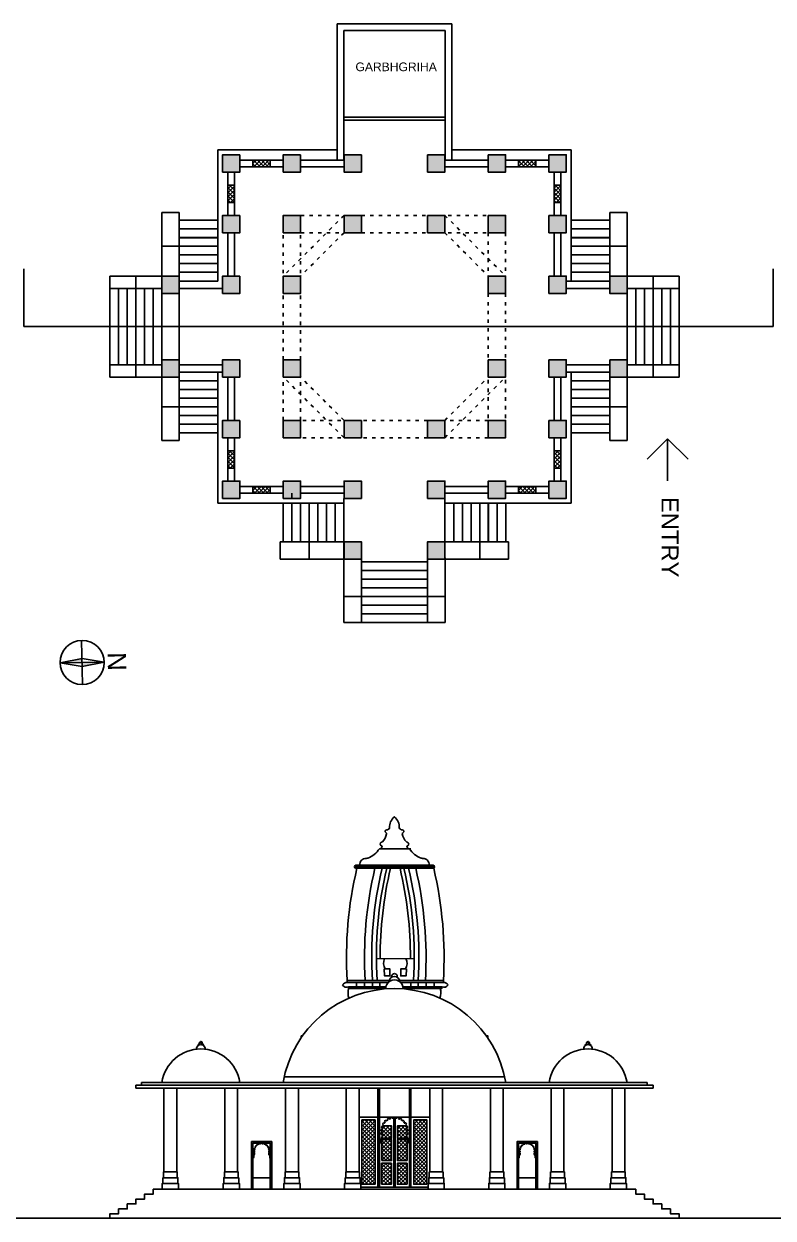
# Model space of a CAD drawing. Header units: millimetres. Extents: x 318 to 1307101, y -5787 to 348115.
# Drawn here: x 288819 to 314742, y 63016 to 104365 of the extents above; entities that cross this region are included whole.
import ezdxf
from ezdxf.enums import TextEntityAlignment as Align

# ---------------------------------------------------------------- set-up
doc = ezdxf.new("R2010")
doc.units = ezdxf.units.MM
doc.header["$LTSCALE"] = 10
doc.header["$MEASUREMENT"] = 0
doc.linetypes.add('ACAD_ISO03W100', pattern=[30, 12, -18])
for name, color, linetype in [('inner gumbaj', 7, 'Continuous'), ('shikara', 7, 'Continuous'), ('squar', 7, 'Continuous')]:
    doc.layers.add(name, color=color, linetype=linetype)
doc.styles.get("Standard").update_dxf_attribs({"font": 'arial.ttf'})

# ---------------------------------------------------------------- blocks, each defined once
blk = doc.blocks.new('A$C11DA3242')
at = {"lineweight": -3}
h = blk.add_hatch(color=256, dxfattribs=at)
h.paths.add_polyline_path([(7641, 15283), (7641, 7641), (8981, 7641)])
h.paths.add_polyline_path([(7641, 0), (7641, 7641), (6301, 7641)])
for p, q in [((7641, 15283), (6301, 7641)), ((7641, 15283), (7641, 0)), ((7641, 15283), (8981, 7641)), ((0, 7641), (15283, 7641)), ((7641, 0), (6301, 7641)), ((7641, 0), (8981, 7641))]:
    blk.add_line(p, q, dxfattribs=at)
blk.add_circle((7641, 7641), 7641, dxfattribs=at)
blk.add_text('N', height=6397, dxfattribs=at).set_placement((4329, 16514), (10783, 16514), align=Align.ALIGNED)

msp = doc.modelspace()

# ---------------------------------------------------------------- hatches: boundary and pattern name
at = {"ltscale": 10}
h = msp.add_hatch(color=256, dxfattribs=at)
h.dxf.hatch_style = 1
h.paths.add_polyline_path([(309688, 95035), (309688, 95635), (309088, 95635), (309088, 95035)])
h.paths.add_polyline_path([(309688, 92135), (309688, 92735), (309088, 92735), (309088, 92135)])
h.paths.add_polyline_path([(307585, 92135), (307585, 92735), (306985, 92735), (306985, 92135)])
h.paths.add_polyline_path([(307585, 95035), (307585, 95635), (306985, 95635), (306985, 95035)])
h.paths.add_polyline_path([(307585, 97135), (307585, 97735), (306985, 97735), (306985, 97135)])
h.paths.add_polyline_path([(307585, 99235), (307585, 99835), (306985, 99835), (306985, 99235)])
h.paths.add_polyline_path([(305485, 99235), (305485, 99835), (304885, 99835), (304885, 99235)])
h.paths.add_polyline_path([(303385, 99235), (303385, 99835), (302785, 99835), (302785, 99235)])
h.paths.add_polyline_path([(300495, 99235), (300495, 99835), (299895, 99835), (299895, 99235)])
h.paths.add_polyline_path([(298395, 99235), (298395, 99835), (297795, 99835), (297795, 99235)])
h.paths.add_polyline_path([(296295, 99235), (296295, 99835), (295695, 99835), (295695, 99235)])
h.paths.add_polyline_path([(296295, 97135), (296295, 97735), (295695, 97735), (295695, 97135)])
h.paths.add_polyline_path([(296295, 95035), (296295, 95635), (295695, 95635), (295695, 95035)])
h.paths.add_polyline_path([(294192, 95035), (294192, 95635), (293592, 95635), (293592, 95035)])
h.paths.add_polyline_path([(294192, 92135), (294192, 92735), (293592, 92735), (293592, 92135)])
h.paths.add_polyline_path([(296295, 92135), (296295, 92735), (295695, 92735), (295695, 92135)])
h.paths.add_polyline_path([(296295, 90035), (296295, 90635), (295695, 90635), (295695, 90035)])
h.paths.add_polyline_path([(296295, 87935), (296295, 88535), (295695, 88535), (295695, 87935)])
h.paths.add_polyline_path([(298395, 87935), (298395, 88535), (297795, 88535), (297795, 87935)])
h.paths.add_polyline_path([(300495, 87935), (300495, 88535), (299895, 88535), (299895, 87935)])
h.paths.add_polyline_path([(300495, 85835), (300495, 86435), (299895, 86435), (299895, 85835)])
h.paths.add_polyline_path([(303385, 85835), (303385, 86435), (302785, 86435), (302785, 85835)])
h.paths.add_polyline_path([(303385, 87935), (303385, 88535), (302785, 88535), (302785, 87935)])
h.paths.add_polyline_path([(305485, 87935), (305485, 88535), (304885, 88535), (304885, 87935)])
h.paths.add_polyline_path([(307585, 87935), (307585, 88535), (306985, 88535), (306985, 87935)])
h.paths.add_polyline_path([(307585, 90035), (307585, 90635), (306985, 90635), (306985, 90035)])
h.paths.add_polyline_path([(305485, 90035), (305485, 90635), (304885, 90635), (304885, 90035)])
h.paths.add_polyline_path([(305485, 92135), (305485, 92735), (304885, 92735), (304885, 92135)])
h.paths.add_polyline_path([(305485, 95035), (305485, 95635), (304885, 95635), (304885, 95035)])
h.paths.add_polyline_path([(305485, 97135), (305485, 97735), (304885, 97735), (304885, 97135)])
h.paths.add_polyline_path([(303385, 97135), (303385, 97735), (302785, 97735), (302785, 97135)])
h.paths.add_polyline_path([(300495, 97135), (300495, 97735), (299895, 97735), (299895, 97135)])
h.paths.add_polyline_path([(298395, 97135), (298395, 97735), (297795, 97735), (297795, 97135)])
h.paths.add_polyline_path([(298395, 95035), (298395, 95635), (297795, 95635), (297795, 95035)])
h.paths.add_polyline_path([(298395, 92135), (298395, 92735), (297795, 92735), (297795, 92135)])
h.paths.add_polyline_path([(300495, 90035), (300495, 90635), (299895, 90635), (299895, 90035)])
h.paths.add_polyline_path([(298395, 90035), (298395, 90635), (297795, 90635), (297795, 90035)])
h.paths.add_polyline_path([(303385, 90035), (303385, 90635), (302785, 90635), (302785, 90035)])
h = msp.add_hatch(dxfattribs=at)
h.set_pattern_fill('ANSI37', color=256, scale=800)
h.set_pattern_definition([(45, (218184.3, 38926.64), (-70.71068, 70.71068), []), (135, (218184.3, 38926.64), (-70.71068, -70.71068), [])])
h.paths.add_polyline_path([(296745, 99650), (296745, 99420), (297345, 99420), (297345, 99650)])
h.paths.add_polyline_path([(295877, 98185), (296107, 98185), (296107, 98785), (295877, 98785)])
h.paths.add_polyline_path([(296107, 89585), (295877, 89585), (295877, 88985), (296107, 88985)])
h.paths.add_polyline_path([(297345, 88120), (297345, 88350), (296745, 88350), (296745, 88120)])
h.paths.add_polyline_path([(306535, 88120), (306535, 88350), (305935, 88350), (305935, 88120)])
h.paths.add_polyline_path([(307400, 89585), (307170, 89585), (307170, 88985), (307400, 88985)])
h = msp.add_hatch(dxfattribs=at)
h.set_pattern_fill('ANSI37', color=256, scale=800)
h.set_pattern_definition([(45, (222665.62, 38926.64), (-70.71068, 70.71068), []), (135, (222665.62, 38926.64), (-70.71068, -70.71068), [])])
h.paths.add_polyline_path([(306535, 99420), (306535, 99650), (305935, 99650), (305935, 99420)])
h.paths.add_polyline_path([(307400, 98785), (307170, 98785), (307170, 98185), (307400, 98185)])
h = msp.add_hatch(dxfattribs=at)
h.set_pattern_fill('ANSI37', color=256, scale=750)
h.set_pattern_definition([(45, (-47616.57, 3377.58), (-66.29126, 66.29126), []), (135, (-47616.57, 3377.58), (-66.29126, -66.29126), [])])
h.paths.add_polyline_path([(302765, 66416), (302310, 66416), (302310, 64186), (302765, 64186)])
h.paths.add_polyline_path([(300970, 66416), (300515, 66416), (300515, 64186), (300970, 64186)])
h.paths.add_polyline_path([(301540, 65735), (301200, 65735), (301200, 65005), (301540, 65005)])
h.paths.add_polyline_path([(301540, 66209), (301245, 66209), (301241, 66201, 0.317865), (301200, 66187), (301200, 66143, 0.193399), (301224, 66129), (301220, 66094, 0.135753), (301200, 66091), (301200, 66022, 0.087912), (301213, 66019), (301212, 65981, 0.077115), (301200, 65980), (301200, 65909, 0.077115), (301212, 65907), (301212, 65827), (301200, 65827), (301200, 65779), (301540, 65779)])
h.paths.add_polyline_path([(302059, 66137), (302063, 66098, -1.05529), (302069, 66022), (302069, 65979, -1.159099), (302067, 65907), (302067, 65825), (302086, 65825), (302086, 65790), (302080, 65779), (301740, 65779), (301740, 66209), (302034, 66209, -1.112023)])
h.paths.add_polyline_path([(302080, 65735), (301740, 65735), (301740, 65005), (302080, 65005)])
h.paths.add_polyline_path([(302080, 64916), (301740, 64916), (301740, 64186), (302080, 64186)])
h.paths.add_polyline_path([(301537, 64916), (301197, 64916), (301197, 64186), (301537, 64186)])

# ---------------------------------------------------------------- linework, layer by layer
for p, q in [((299660, 104365), (303620, 104365)), ((299660, 104365), (299660, 99650)), ((303620, 104365), (303620, 99650)), ((299890, 104135), (303390, 104135)), ((299890, 104135), (299890, 99650)), ((303390, 104135), (303390, 99650)), ((299890, 101135), (303390, 101135)), ((299890, 101035), (303390, 101035)), ((295527, 100000), (295527, 95462)), ((299660, 100000), (295527, 100000)), ((299660, 100000), (298395, 100000)), ((307750, 100000), (303620, 100000)), ((307750, 100000), (305485, 100000)), ((307750, 100000), (307750, 97735)), ((307750, 100000), (307750, 95462)), ((297795, 99650), (296295, 99650)), ((297795, 99420), (296295, 99420)), ((296745, 99420), (296745, 99650)), ((297345, 99420), (297345, 99650)), ((299895, 99650), (298395, 99650)), ((299895, 99420), (298395, 99420)), ((304885, 99650), (303385, 99650)), ((304885, 99420), (303385, 99420)), ((306985, 99650), (305485, 99650)), ((306985, 99420), (305485, 99420)), ((305935, 99420), (305935, 99650)), ((306535, 99420), (306535, 99650)), ((295877, 99235), (295877, 97735)), ((296107, 99235), (296107, 97735)), ((307170, 99235), (307170, 97735)), ((307400, 99235), (307400, 97735)), ((296107, 98785), (295877, 98785)), ((307400, 98785), (307170, 98785)), ((296107, 98185), (295877, 98185)), ((307400, 98185), (307170, 98185)), ((294192, 97835), (294192, 95635)), ((309088, 97835), (309088, 95635)), ((295530, 97568), (294192, 97568)), ((295530, 97268), (294195, 97268)), ((307750, 97568), (309088, 97568)), ((307750, 97268), (309085, 97268)), ((295530, 96968), (294195, 96968)), ((295527, 97135), (295527, 95635)), ((295877, 97135), (295877, 95635)), ((296107, 97135), (296107, 95635)), ((307170, 97135), (307170, 95635)), ((307400, 97135), (307400, 95635)), ((307750, 97135), (307750, 95635)), ((307750, 96968), (309085, 96968)), ((295530, 96668), (293586, 96668)), ((295530, 96668), (294195, 96668)), ((295530, 96368), (294195, 96368)), ((307750, 96668), (309085, 96668)), ((307750, 96668), (309693, 96668)), ((307750, 96368), (309085, 96368)), ((295530, 96068), (294195, 96068)), ((307750, 96068), (309085, 96068)), ((293586, 95635), (291792, 95635)), ((295530, 95768), (294195, 95768)), ((307750, 95768), (309085, 95768)), ((309693, 95635), (311488, 95635)), ((295527, 92308), (295527, 87770)), ((307750, 92308), (307750, 87770)), ((291792, 92135), (293586, 92135)), ((291944, 92140), (291944, 92135)), ((294192, 89935), (294192, 92135)), ((295530, 92003), (294195, 92003)), ((295527, 92135), (295527, 90635)), ((295877, 92135), (295877, 90635)), ((296107, 92135), (296107, 90635)), ((307170, 92135), (307170, 90635)), ((307400, 92135), (307400, 90635)), ((307750, 92003), (309085, 92003)), ((309088, 89935), (309088, 92135)), ((311488, 92135), (309693, 92135)), ((311335, 92140), (311335, 92135)), ((295530, 91703), (294195, 91703)), ((295530, 91403), (294195, 91403)), ((307750, 91703), (309085, 91703)), ((307750, 91403), (309085, 91403)), ((295530, 91103), (293586, 91103)), ((307750, 91103), (309085, 91103)), ((307750, 91103), (309693, 91103)), ((295530, 90803), (294195, 90803)), ((307750, 90803), (309085, 90803)), ((295530, 90203), (294192, 90203)), ((295530, 90503), (294195, 90503)), ((307750, 90503), (309085, 90503)), ((307750, 90203), (309088, 90203)), ((295527, 90035), (295527, 87770)), ((295877, 90035), (295877, 88535)), ((296107, 90035), (296107, 88535)), ((307170, 90035), (307170, 88535)), ((307400, 90035), (307400, 88535)), ((296107, 89585), (295877, 89585)), ((307170, 89585), (307400, 89585)), ((296107, 88985), (295877, 88985)), ((307170, 88985), (307400, 88985)), ((297795, 88350), (296295, 88350)), ((297795, 88120), (296295, 88120)), ((296745, 88350), (296745, 88120)), ((297345, 88350), (297345, 88120)), ((298090, 87935), (298090, 88120)), ((298390, 87935), (298390, 88120)), ((299895, 88350), (298395, 88350)), ((299895, 88120), (298395, 88120)), ((304885, 88350), (303385, 88350)), ((304885, 88120), (303385, 88120)), ((306985, 88350), (305485, 88350)), ((306985, 88120), (305485, 88120)), ((305935, 88350), (305935, 88120)), ((306535, 88350), (306535, 88120)), ((299890, 87770), (295527, 87770)), ((297795, 87770), (295527, 87770)), ((297790, 86435), (297790, 87770)), ((298090, 86435), (298090, 87770)), ((298390, 86435), (298390, 87770)), ((298690, 85830), (298690, 87770)), ((298990, 86435), (298990, 87770)), ((299290, 86435), (299290, 87770)), ((299590, 86435), (299590, 87770)), ((307750, 87770), (303390, 87770)), ((303690, 86435), (303690, 87770)), ((303990, 86435), (303990, 87770)), ((304290, 86435), (304290, 87770)), ((304590, 86435), (304590, 87770)), ((304590, 85830), (304590, 87770)), ((304890, 86435), (304890, 87770)), ((305190, 86435), (305190, 87770)), ((305490, 86435), (305490, 87770)), ((297690, 85830), (299890, 85830)), ((299890, 85878), (299890, 83635)), ((300495, 85735), (302785, 85735)), ((303390, 83635), (303390, 85878)), ((305590, 85830), (303390, 85830)), ((300495, 85435), (302785, 85435)), ((300495, 85135), (302785, 85135)), ((300495, 84835), (302785, 84835)), ((299890, 84535), (303390, 84535)), ((300495, 84535), (302785, 84535)), ((299890, 84235), (299895, 84235)), ((300495, 84235), (302785, 84235)), ((303385, 84235), (303390, 84235)), ((299890, 83935), (299895, 83935)), ((299890, 83635), (303390, 83635)), ((300495, 83935), (302785, 83935)), ((303385, 83935), (303390, 83935))]:
    msp.add_line(p, q)
for p, q in [((293586, 97835), (293586, 95635)), ((293586, 97835), (294192, 97835)), ((309693, 97835), (309088, 97835)), ((309693, 97835), (309693, 95635)), ((294192, 95635), (294192, 97568)), ((295530, 95462), (295530, 97568)), ((307750, 95462), (307750, 97568)), ((309088, 95635), (309088, 97568)), ((295530, 96962), (294195, 96962)), ((307750, 96962), (309085, 96962)), ((309088, 95635), (309088, 95985)), ((288819, 93885), (288819, 95885)), ((291792, 95635), (291792, 92135)), ((292692, 95635), (292692, 92135)), ((310588, 95635), (310588, 92135)), ((311488, 95635), (311488, 92135)), ((314742, 93885), (314742, 95885)), ((293592, 95208), (291792, 95208)), ((292092, 95208), (292092, 92562)), ((292392, 95208), (292392, 92562)), ((292992, 95208), (292992, 92562)), ((293292, 95208), (293292, 92562)), ((293592, 95208), (293592, 92562)), ((294192, 95208), (294192, 92562)), ((309688, 95208), (309688, 92562)), ((309688, 95208), (311488, 95208)), ((309688, 95208), (310038, 95208)), ((309688, 95208), (311488, 95208)), ((309988, 95208), (309988, 92562)), ((310288, 95208), (310288, 92562)), ((310888, 95208), (310888, 92562)), ((311188, 95208), (311188, 92562)), ((291792, 95035), (291792, 92735)), ((311488, 95035), (311488, 92735)), ((288819, 93885), (314742, 93885)), ((293592, 92562), (291792, 92562)), ((295530, 92308), (295530, 90203)), ((307750, 92308), (307750, 90203)), ((309688, 92562), (311488, 92562)), ((309688, 92562), (311488, 92562)), ((293586, 89935), (293586, 92135)), ((294192, 92135), (294192, 90203)), ((309088, 92135), (309088, 90203)), ((309693, 89935), (309693, 92135)), ((295530, 90808), (294195, 90808)), ((307750, 90808), (309085, 90808)), ((293586, 89935), (294192, 89935)), ((309693, 89935), (309088, 89935)), ((311093, 90003), (310386, 89296)), ((311093, 90003), (311093, 88538)), ((311093, 90003), (311800, 89296)), ((298395, 86435), (298395, 87770)), ((299890, 85878), (299890, 87935)), ((303385, 85835), (303385, 87935)), ((304885, 86435), (304885, 87770)), ((297690, 86435), (299890, 86435)), ((297690, 86435), (297690, 85830)), ((299895, 86435), (297790, 86435)), ((303385, 86435), (305490, 86435)), ((303385, 86435), (305490, 86435)), ((305590, 86435), (303390, 86435)), ((305590, 86435), (305590, 85830)), ((300495, 85835), (300495, 83635)), ((302785, 85835), (302785, 83635)), ((298409, 69331), (298409, 69255)), ((292692, 67616), (292692, 67516)), ((310588, 67616), (292692, 67616)), ((310588, 67516), (292692, 67516)), ((292892, 67716), (292892, 67616)), ((292892, 67716), (310387, 67716)), ((294106, 67516), (295775, 67516)), ((300415, 67516), (300415, 66716)), ((301070, 67516), (301070, 64086)), ((301120, 67516), (301120, 64086)), ((302160, 67516), (302160, 64086)), ((302210, 67516), (302210, 64086)), ((302865, 66716), (302865, 67516)), ((310388, 67616), (310388, 67716)), ((310588, 67516), (310588, 67616)), ((300415, 66516), (302865, 66516)), ((301620, 66516), (301620, 64086)), ((301660, 66516), (301660, 64086)), ((293626, 64216), (294156, 64216)), ((293646, 64416), (294126, 64416)), ((295735, 64216), (296265, 64216)), ((295755, 64416), (296235, 64416)), ((296745, 64416), (297345, 64416)), ((297835, 64216), (298365, 64216)), ((297855, 64416), (298335, 64416)), ((299935, 64216), (300465, 64216)), ((299955, 64416), (300435, 64416)), ((302825, 64216), (303355, 64216)), ((302845, 64416), (303325, 64416)), ((304925, 64216), (305455, 64216)), ((304945, 64416), (305425, 64416)), ((306535, 64416), (305935, 64416)), ((307025, 64216), (307555, 64216)), ((307045, 64416), (307525, 64416)), ((309128, 64216), (309658, 64216)), ((309148, 64416), (309628, 64416)), ((293292, 64016), (309988, 64016)), ((300475, 64086), (302805, 64086)), ((300475, 64016), (302805, 64016)), ((291792, 63016), (311488, 63016))]:
    msp.add_line(p, q, dxfattribs=at)
for points in [[(296295, 99835), (295695, 99835), (295695, 99235), (296295, 99235)], [(298395, 99835), (297795, 99835), (297795, 99235), (298395, 99235)], [(300495, 99835), (299895, 99835), (299895, 99235), (300495, 99235)], [(302785, 99835), (303385, 99835), (303385, 99235), (302785, 99235)], [(304885, 99835), (305485, 99835), (305485, 99235), (304885, 99235)], [(306985, 99835), (307585, 99835), (307585, 99235), (306985, 99235)], [(296295, 97735), (295695, 97735), (295695, 97135), (296295, 97135)], [(306985, 97735), (307585, 97735), (307585, 97135), (306985, 97135)], [(294192, 95635), (293592, 95635), (293592, 95035), (294192, 95035)], [(296295, 95635), (295695, 95635), (295695, 95035), (296295, 95035)], [(306985, 95635), (307585, 95635), (307585, 95035), (306985, 95035)], [(309088, 95635), (309688, 95635), (309688, 95035), (309088, 95035)], [(294192, 92735), (293592, 92735), (293592, 92135), (294192, 92135)], [(296295, 92735), (295695, 92735), (295695, 92135), (296295, 92135)], [(306985, 92735), (307585, 92735), (307585, 92135), (306985, 92135)], [(309088, 92735), (309688, 92735), (309688, 92135), (309088, 92135)], [(296295, 90635), (295695, 90635), (295695, 90035), (296295, 90035)], [(306985, 90635), (307585, 90635), (307585, 90035), (306985, 90035)], [(296295, 88535), (295695, 88535), (295695, 87935), (296295, 87935)], [(296295, 87935), (295695, 87935), (295695, 88535), (296295, 88535)], [(298395, 88535), (297795, 88535), (297795, 87935), (298395, 87935)], [(298395, 87935), (297795, 87935), (297795, 88535), (298395, 88535)], [(300495, 88535), (299895, 88535), (299895, 87935), (300495, 87935)], [(300495, 87935), (299895, 87935), (299895, 88535), (300495, 88535)], [(302785, 88535), (303385, 88535), (303385, 87935), (302785, 87935)], [(302785, 87935), (303385, 87935), (303385, 88535), (302785, 88535)], [(304885, 88535), (305485, 88535), (305485, 87935), (304885, 87935)], [(304885, 87935), (305485, 87935), (305485, 88535), (304885, 88535)], [(306985, 88535), (307585, 88535), (307585, 87935), (306985, 87935)], [(306985, 87935), (307585, 87935), (307585, 88535), (306985, 88535)], [(300495, 86435), (299895, 86435), (299895, 85835), (300495, 85835)], [(300495, 85835), (299895, 85835), (299895, 86435), (300495, 86435)], [(302785, 86435), (303385, 86435), (303385, 85835), (302785, 85835)], [(302785, 85835), (303385, 85835), (303385, 86435), (302785, 86435)]]:
    msp.add_lwpolyline(points, close=True)
for points in [[(298409, 69331), (298462, 69331)], [(304817, 69331), (304869, 69331), (304869, 69255)], [(293666, 67516), (293666, 64616), (293646, 64616), (293646, 64416), (293626, 64416), (293626, 64216), (293606, 64216), (293606, 64016), (293586, 64016)], [(293646, 64616), (294126, 64616), (294106, 64616), (294106, 67516)], [(295775, 67516), (295775, 64616), (295755, 64616), (295755, 64416), (295735, 64416), (295735, 64216), (295715, 64216), (295715, 64016), (295695, 64016)], [(295755, 64616), (296235, 64616), (296215, 64616), (296215, 67516)], [(297875, 67516), (297875, 64616), (297855, 64616), (297855, 64416), (297835, 64416), (297835, 64216), (297815, 64216), (297815, 64016), (297795, 64016)], [(297855, 64616), (298335, 64616), (298315, 64616), (298315, 67516)], [(304869, 67716), (301639, 67716), (298409, 67716)], [(299975, 67516), (299975, 64616), (299955, 64616), (299955, 64416), (299935, 64416), (299935, 64216), (299915, 64216), (299915, 64016), (299895, 64016)], [(299955, 64616), (300435, 64616), (300415, 64616), (300415, 67516)], [(302865, 67516), (302865, 64616), (302845, 64616), (302845, 64416), (302825, 64416), (302825, 64216), (302805, 64216), (302805, 64016), (302785, 64016)], [(302845, 64616), (303325, 64616), (303305, 64616), (303305, 67516)], [(304965, 67516), (304965, 64616), (304945, 64616), (304945, 64416), (304925, 64416), (304925, 64216), (304905, 64216), (304905, 64016), (304885, 64016)], [(304945, 64616), (305425, 64616), (305405, 64616), (305405, 67516)], [(307065, 67516), (307065, 64616), (307045, 64616), (307045, 64416), (307025, 64416), (307025, 64216), (307005, 64216), (307005, 64016), (306985, 64016)], [(307045, 64616), (307525, 64616), (307505, 64616), (307505, 67516)], [(309168, 67516), (309168, 64616), (309148, 64616), (309148, 64416), (309128, 64416), (309128, 64216), (309108, 64216), (309108, 64016), (309088, 64016)], [(309148, 64616), (309628, 64616), (309608, 64616), (309608, 67516)], [(301245, 66209), (301540, 66209), (301540, 65779), (301200, 65779), (301200, 65827)], [(301200, 66143), (301200, 66187)], [(302035, 66209), (301740, 66209), (301740, 65779), (302080, 65779), (302080, 65827)], [(302080, 66149), (302080, 66199)], [(301200, 66022), (301200, 66091)], [(301200, 65909), (301200, 65980)], [(302080, 66024), (302080, 66096)], [(302080, 65907), (302080, 65979)], [(296695, 64016), (296695, 65666), (297395, 65666), (297395, 64016)], [(296745, 64016), (296745, 65616), (297345, 65616), (297345, 64016)], [(306585, 64016), (306585, 65666), (305885, 65666), (305885, 64016)], [(306535, 64016), (306535, 65616), (305935, 65616), (305935, 64016)], [(294126, 64616), (294126, 64416), (294146, 64416), (294146, 64216), (294166, 64216), (294166, 64016), (294186, 64016)], [(296235, 64616), (296235, 64416), (296255, 64416), (296255, 64216), (296275, 64216), (296275, 64016), (296295, 64016)], [(298335, 64616), (298335, 64416), (298355, 64416), (298355, 64216), (298375, 64216), (298375, 64016), (298395, 64016)], [(300435, 64616), (300435, 64416), (300455, 64416), (300455, 64216), (300475, 64216), (300475, 64016), (300495, 64016)], [(303325, 64616), (303325, 64416), (303345, 64416), (303345, 64216), (303365, 64216), (303365, 64016), (303385, 64016)], [(305425, 64616), (305425, 64416), (305445, 64416), (305445, 64216), (305465, 64216), (305465, 64016), (305485, 64016)], [(307525, 64616), (307525, 64416), (307545, 64416), (307545, 64216), (307565, 64216), (307565, 64016), (307585, 64016)], [(309628, 64616), (309628, 64416), (309648, 64416), (309648, 64216), (309668, 64216), (309668, 64016), (309688, 64016)], [(293292, 64016), (293292, 63846), (292992, 63846), (292992, 63676), (292692, 63676), (292692, 63506), (292392, 63506), (292392, 63336), (292092, 63336), (292092, 63166), (291792, 63166), (291792, 63016)], [(309988, 64016), (309988, 63846), (310288, 63846), (310288, 63676), (310588, 63676), (310588, 63506), (310888, 63506), (310888, 63336), (311188, 63336), (311188, 63166), (311488, 63166), (311488, 63016)]]:
    msp.add_lwpolyline(points, dxfattribs=at)
for points in [[(300515, 64186), (300515, 66416), (300970, 66416), (300970, 64186)], [(302765, 64186), (302765, 66416), (302310, 66416), (302310, 64186)], [(301200, 65005), (301200, 65735), (301540, 65735), (301540, 65005)], [(302080, 65005), (302080, 65735), (301740, 65735), (301740, 65005)], [(301197, 64186), (301197, 64916), (301537, 64916), (301537, 64186)], [(302080, 64186), (302080, 64916), (301740, 64916), (301740, 64186)]]:
    msp.add_lwpolyline(points, close=True, dxfattribs=at)
at = {"color": 7}
for points in [[(301620, 66510, 0.284897), (301603, 66474), (301569, 66472, 1.056953), (301498, 66455), (301467, 66442, 1.060887), (301400, 66405), (301367, 66382, 1.105595), (301314, 66328), (301294, 66303, 1.075891), (301257, 66238), (301241, 66201, 1.068263), (301224, 66129), (301220, 66094, 1.026447), (301213, 66019), (301212, 65981, 0.984428), (301212, 65907), (301212, 65827), (301194, 65827), (301194, 65788, 0.268864), (301162, 65730), (301162, 65643), (301155, 65643), (301155, 65643, 0.119902), (301156, 65629, -0.687687), (301119, 65610)], [(302161, 65607, -0.480368), (302129, 65637, 0.352204), (302122, 65644), (302122, 65737, 0.306021), (302086, 65790), (302086, 65825), (302067, 65825), (302067, 65907, 1.159099), (302069, 65979), (302069, 66022, 1.05529), (302063, 66098), (302059, 66137, 1.08077), (302036, 66210), (302025, 66239, 1.298169), (301987, 66303), (301964, 66330, 1.139572), (301910, 66382), (301881, 66406, 1.178575), (301816, 66440), (301786, 66452, 1.096429), (301713, 66471), (301677, 66477, 0.268701), (301660, 66510, 0.268701)], [(297346, 65093, -0.480368), (297327, 65110, 0.352204), (297323, 65114), (297323, 65167, 0.306021), (297302, 65198), (297302, 65218), (297291, 65218), (297291, 65265, 1.159099), (297292, 65307), (297292, 65332, 1.05529), (297289, 65375), (297287, 65398, 1.08077), (297274, 65440), (297267, 65456, 1.298169), (297245, 65493), (297232, 65509, 1.139572), (297201, 65539), (297184, 65553, 1.178575), (297147, 65572), (297130, 65579, 1.096429), (297088, 65590), (297067, 65593, 1.078128), (297024, 65592), (297005, 65590, 1.056953), (296964, 65581), (296946, 65573, 1.060887), (296907, 65552), (296889, 65538, 1.105595), (296858, 65508), (296847, 65493, 1.075891), (296825, 65456), (296816, 65434, 1.068263), (296806, 65393), (296804, 65373, 1.026447), (296800, 65330), (296799, 65308, 0.984428), (296799, 65265), (296799, 65219), (296789, 65219), (296789, 65197, 0.268864), (296770, 65164), (296770, 65114), (296767, 65114), (296767, 65114, 0.119902), (296767, 65105, -0.687687), (296746, 65094)], [(305934, 65093, 0.480368), (305952, 65110, -0.352204), (305956, 65114), (305956, 65167, -0.306021), (305977, 65198), (305977, 65218), (305988, 65218), (305988, 65265, -1.159099), (305987, 65307), (305987, 65332, -1.05529), (305990, 65375), (305992, 65398, -1.08077), (306006, 65440), (306012, 65456, -1.298169), (306034, 65493), (306048, 65509, -1.139572), (306079, 65539), (306095, 65553, -1.178575), (306133, 65572), (306150, 65579, -1.096429), (306192, 65590), (306212, 65593, -1.078128), (306255, 65592), (306275, 65590, -1.056953), (306315, 65581), (306333, 65573, -1.060887), (306372, 65552), (306391, 65538, -1.105595), (306421, 65508), (306433, 65493, -1.075891), (306454, 65456), (306463, 65434, -1.068263), (306473, 65393), (306475, 65373, -1.026447), (306479, 65330), (306480, 65308, -0.984428), (306480, 65265), (306480, 65219), (306490, 65219), (306490, 65197, -0.268864), (306509, 65164), (306509, 65114), (306513, 65114), (306513, 65114, -0.119902), (306512, 65105, 0.687687), (306534, 65094)]]:
    msp.add_lwpolyline(points, format="xyb", dxfattribs=at)
at = {"ltscale": 10}
for centre, radius, start, end in [((301639, 70966), 300, 357.7642, 182.2358), ((301639, 71193), 189, 1.6595, 178.3405), ((301639, 71382), 100, 344.6298, 195.3702), ((301639, 67060), 3905, 9.6608, 170.3392), ((294941, 68987), 94.3, 1.6595, 178.3405), ((294941, 69081), 50, 344.6298, 195.3702), ((308338, 68987), 94.3, 1.6595, 178.3405), ((308338, 69081), 50, 344.6298, 195.3702), ((294941, 67507), 1366, 8.7966, 171.2034), ((294941, 68873), 150, 357.7642, 182.2358), ((308338, 67507), 1366, 8.7966, 171.2034), ((308338, 68873), 150, 357.7642, 182.2358)]:
    msp.add_arc(centre, radius, start, end, dxfattribs=at)
at = {"layer": 'inner gumbaj', "linetype": 'ACAD_ISO03W100'}
for p, q in [((299895, 97735), (297795, 95635)), ((298395, 90035), (298395, 97735)), ((303385, 97735), (305485, 95635)), ((304885, 97735), (304885, 90035)), ((297795, 97135), (305485, 97135)), ((299895, 97135), (298395, 95635)), ((303385, 97135), (304885, 95635)), ((299895, 90035), (297795, 92135)), ((299895, 90635), (298395, 92135)), ((303385, 90635), (304885, 92135)), ((303385, 90035), (305485, 92135)), ((305485, 90635), (297795, 90635))]:
    msp.add_line(p, q, dxfattribs=at)
at = {"layer": 'inner gumbaj'}
for points in [[(298395, 97735), (297795, 97735), (297795, 97135), (298395, 97135)], [(300495, 97735), (299895, 97735), (299895, 97135), (300495, 97135)], [(302785, 97735), (303385, 97735), (303385, 97135), (302785, 97135)], [(304885, 97735), (305485, 97735), (305485, 97135), (304885, 97135)], [(298395, 95635), (297795, 95635), (297795, 95035), (298395, 95035)], [(304885, 95635), (305485, 95635), (305485, 95035), (304885, 95035)], [(298395, 92735), (297795, 92735), (297795, 92135), (298395, 92135)], [(304885, 92735), (305485, 92735), (305485, 92135), (304885, 92135)], [(298395, 90635), (297795, 90635), (297795, 90035), (298395, 90035)], [(300495, 90635), (299895, 90635), (299895, 90035), (300495, 90035)], [(302785, 90635), (303385, 90635), (303385, 90035), (302785, 90035)], [(304885, 90635), (305485, 90635), (305485, 90035), (304885, 90035)]]:
    msp.add_lwpolyline(points, close=True, dxfattribs=at)
at = {"layer": 'inner gumbaj', "linetype": 'ACAD_ISO03W100'}
msp.add_lwpolyline([(297795, 90035), (297795, 97735), (305485, 97735), (305485, 90035)], close=True, dxfattribs=at)
at = {"layer": 'shikara', "ltscale": 10}
for p, q in [((301120, 75804), (302210, 75804)), ((301177, 75804), (301210, 75906)), ((302102, 75804), (302069, 75906)), ((300259, 75199), (303020, 75199)), ((300259, 75165), (303020, 75165)), ((300301, 75233), (302978, 75233)), ((300301, 75130), (302998, 75130)), ((301015, 72002), (302324, 71997)), ((300324, 71178), (300324, 71028)), ((300609, 71178), (300609, 71028)), ((300879, 71178), (300879, 71028)), ((301138, 71178), (301138, 71028)), ((302203, 71178), (302203, 71028)), ((302462, 71178), (302462, 71028)), ((302732, 71178), (302732, 71028)), ((303018, 71178), (303018, 71028)), ((297826, 67903), (305453, 67903))]:
    msp.add_line(p, q, dxfattribs=at)
msp.add_xline((293809, 63016), (1, 0), dxfattribs=at)
msp.add_lwpolyline([(301808, 76528, 0.240154), (301639, 76911, 0.240154), (301471, 76528)], format="xyb", dxfattribs=at)
for points in [[(301284, 71642), (301482, 71642), (301482, 71403), (301296, 71403), (301284, 71642)], [(302055, 71642), (301857, 71642), (301857, 71403), (302044, 71403), (302055, 71642)], [(301456, 71239), (300006, 71239), (300006, 71178), (301428, 71178)], [(301851, 71178), (303333, 71178), (303333, 71239), (301822, 71239)], [(301339, 70966), (300055, 70966), (300055, 71028), (301346, 71028)], [(301933, 71028), (303285, 71028), (303285, 70966), (301939, 70966)]]:
    msp.add_lwpolyline(points, dxfattribs=at)
for centre, radius, start, end in [((301371, 76564), 106, 270.2726, 339.6756), ((301907, 76564), 106, 200.3244, 269.7274), ((300888, 76392), 484, 313.515, 351.1584), ((301363, 76411), 48.5, 79.3589, 242.8038), ((301319, 76325), 47.4, 351.1584, 62.8038), ((301916, 76411), 48.5, 297.1962, 100.6411), ((301960, 76325), 47.4, 117.1962, 188.8416), ((302391, 76392), 484, 188.8416, 226.485), ((300411, 76271), 848, 291.0795, 326.6254), ((301209, 75968), 62.4, 100.7596, 271.1652), ((301188, 76076), 47.4, 280.7596, 313.515), ((302090, 76076), 47.4, 226.485, 259.2404), ((302070, 75968), 62.4, 268.8348, 79.2404), ((302867, 76271), 848, 213.3746, 248.9205), ((300645, 75268), 205, 84.8096, 189.8229), ((300674, 75590), 118, 264.8096, 291.0795), ((302605, 75590), 118, 248.9205, 275.1904), ((302634, 75268), 205, 350.1771, 95.1904), ((313343, 72050), 13362, 166.6696, 183.4779), ((300308, 75182), 52, 97.3337, 262.6663), ((313966, 72050), 13362, 166.6696, 183.4779), ((314215, 72050), 13362, 166.6696, 183.4779), ((314376, 72050), 13362, 166.6696, 183.4779), ((314508, 72050), 13362, 166.6696, 180.2045), ((288831, 72050), 13362, 359.7779, 13.3304), ((288963, 72050), 13362, 356.5221, 13.3304), ((289124, 72050), 13362, 356.5221, 13.3304), ((289373, 72050), 13362, 356.5221, 13.3304), ((302971, 75182), 52, 277.3337, 82.6663), ((289996, 72050), 13362, 356.5221, 13.3304), ((301630, 71839), 368, 153.7415, 212.4381), ((301709, 71839), 368, 328.768, 26.2585), ((300001, 70990), 188, 88.5499, 147.9296), ((303338, 70990), 188, 32.0704, 91.4501), ((299980, 71167), 158, 209.213, 298.0617), ((300568, 70816), 534, 163.7276, 199.8788), ((302711, 70816), 534, 340.1212, 16.2724), ((303359, 71167), 158, 241.9383, 330.787)]:
    msp.add_arc(centre, radius, start, end, dxfattribs=at)
at = {"layer": 'squar', "ltscale": 10}
for p, q in [((295530, 95462), (294192, 95462)), ((295530, 95462), (294192, 95462)), ((295695, 95208), (294192, 95208)), ((295695, 95208), (294192, 95208)), ((307585, 95462), (309088, 95462)), ((307585, 95208), (309088, 95208)), ((295695, 92562), (294192, 92562)), ((295695, 92562), (294192, 92562)), ((295695, 92308), (294192, 92308)), ((295695, 92308), (294192, 92308)), ((295695, 92308), (294192, 92308)), ((307585, 92562), (309088, 92562)), ((307585, 92308), (309088, 92308)), ((307585, 92308), (309088, 92308))]:
    msp.add_line(p, q, dxfattribs=at)

# ---------------------------------------------------------------- block references
at = {"xscale": 0.1, "yscale": 0.1, "zscale": 0.1, "rotation": 271.1964256413612}
msp.add_blockref('A$C11DA3242', (290052, 83002), dxfattribs=at)

# ---------------------------------------------------------------- texts
at = {"insert": (300290, 103028), "char_height": 300, "attachment_point": 1}
msp.add_mtext_dynamic_manual_height_columns('GARBHGRIHA', width=2511.84, gutter_width=1, heights=[0], dxfattribs=at)
at = {"ltscale": 10, "insert": (311469, 87986), "char_height": 588.2, "attachment_point": 1, "rotation": 270}
msp.add_mtext_dynamic_manual_height_columns('ENTRY', width=1349.95, gutter_width=0.586, heights=[0], dxfattribs=at)

doc.saveas('drawing.dxf')
